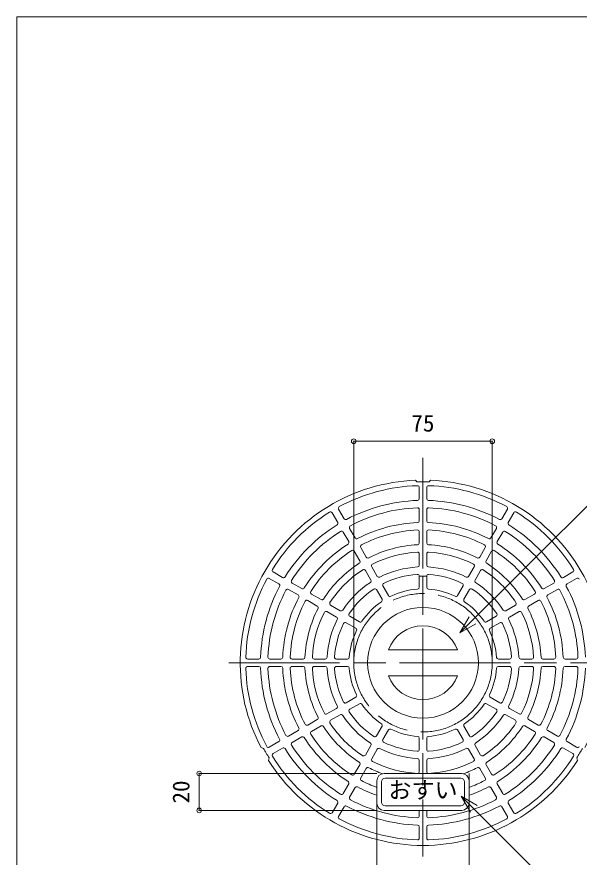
# Model space of a CAD drawing. Units: millimetres, scale not verified. Extents: x -1788 to 14278, y -1366 to 20706.
# Drawn here: x 798.8 to 1103.4, y 898.1 to 1353.5 of the extents above; entities that cross this region are included whole.
import ezdxf
from ezdxf.enums import TextEntityAlignment as Align

# ---------------------------------------------------------------- set-up
doc = ezdxf.new("R2010")
doc.units = ezdxf.units.MM
doc.header["$LTSCALE"] = 5
doc.header["$PDMODE"] = 32
doc.header["$PDSIZE"] = 2.5
doc.linetypes.add('CHAIN', pattern=[18.5, 12, -1.5, 3.5, -1.5])
doc.layers.add('0_2', color=7, linetype='Continuous', lineweight=18)
doc.styles.add('HGPｺﾞｼｯｸE', font='')
doc.styles.add('ＭＳ ゴシック', font='')
doc.styles.get('HGPｺﾞｼｯｸE').set_extended_font_data('HGPｺﾞｼｯｸE')
doc.styles.get('ＭＳ ゴシック').set_extended_font_data('MS Gothic')

msp = doc.modelspace()

# ---------------------------------------------------------------- linework, layer by layer
at = {"layer": '0_2'}
for p, q in [((798.83, 653.479), (798.83, 1353.479)), ((1268.83, 1353.479), (798.83, 1353.479)), ((1144.946, 1125.688), (1038.88, 1019.622)), ((1014.83, 1102.398), (1015.496, 1101.422)), ((1022.164, 1101.422), (1022.83, 1102.398)), ((1016.83, 1092.428), (1016.83, 1098.431)), ((1020.83, 1098.431), (1020.83, 1092.428)), ((969.622, 1084.71), (972.623, 1079.511)), ((973.086, 1086.71), (976.087, 1081.511)), ((1016.83, 1086.424), (1016.83, 1080.42)), ((1020.83, 1080.42), (1020.83, 1086.424)), ((1061.573, 1081.511), (1064.574, 1086.71)), ((1065.037, 1079.511), (1068.038, 1084.71)), ((979.089, 1076.312), (982.091, 1071.112)), ((1058.571, 1076.312), (1055.569, 1071.112)), ((975.625, 1074.312), (978.627, 1069.112)), ((1016.83, 1068.409), (1016.83, 1074.415)), ((1020.83, 1068.409), (1020.83, 1074.415)), ((1062.035, 1074.312), (1059.033, 1069.112)), ((988.097, 1060.71), (985.094, 1065.912)), ((1052.566, 1065.912), (1049.563, 1060.71)), ((981.63, 1063.912), (984.632, 1058.71)), ((1016.83, 1056.394), (1016.83, 1062.402)), ((1020.83, 1062.402), (1020.83, 1056.394)), ((1053.027, 1058.71), (1056.03, 1063.912)), ((937.598, 1052.687), (942.797, 1049.685)), ((987.636, 1053.508), (990.64, 1048.304)), ((994.104, 1050.304), (991.1, 1055.508)), ((1046.56, 1055.508), (1043.555, 1050.304)), ((1047.019, 1048.304), (1050.024, 1053.508)), ((1094.862, 1049.685), (1100.061, 1052.687)), ((935.598, 1049.223), (940.797, 1046.221)), ((1016.83, 1050.383), (1016.83, 1044.369)), ((1016.83, 1050.383), (1020.83, 1050.383)), ((1018.83, 1050.383), (1018.83, 1044.369)), ((1018.83, 1050.383), (1018.83, 1044.369)), ((1020.83, 1050.383), (1020.83, 1044.369)), ((1096.862, 1046.221), (1102.061, 1049.223)), ((945.997, 1043.22), (951.197, 1040.217)), ((947.997, 1046.684), (953.197, 1043.682)), ((993.646, 1043.099), (996.653, 1037.891)), ((1000.117, 1039.891), (997.11, 1045.099)), ((1040.55, 1045.099), (1037.543, 1039.891)), ((1041.007, 1037.891), (1044.014, 1043.099)), ((1089.663, 1046.684), (1084.463, 1043.682)), ((1086.463, 1040.217), (1091.663, 1043.22)), ((958.397, 1040.679), (963.598, 1037.676)), ((1079.263, 1040.679), (1074.062, 1037.676)), ((956.397, 1037.215), (961.598, 1034.212)), ((968.8, 1034.673), (974.004, 1031.668)), ((1068.859, 1034.673), (1063.656, 1031.668)), ((1076.062, 1034.212), (1081.263, 1037.215)), ((966.8, 1031.209), (972.004, 1028.204)), ((1065.656, 1028.204), (1070.859, 1031.209)), ((977.21, 1025.199), (982.418, 1022.192)), ((979.21, 1028.663), (984.418, 1025.656)), ((1038.88, 1019.622), (1043.88, 1028.282)), ((1038.88, 1019.622), (1047.54, 1024.622)), ((1058.45, 1028.663), (1053.242, 1025.656)), ((1055.242, 1022.192), (1060.45, 1025.199)), ((1000.095, 1010.479), (1037.565, 1010.479)), ((929.88, 1005.479), (923.877, 1005.479)), ((941.888, 1005.479), (935.884, 1005.479)), ((953.899, 1005.479), (947.893, 1005.479)), ((965.915, 1005.479), (959.906, 1005.479)), ((977.94, 1005.479), (971.926, 1005.479)), ((1059.72, 1005.479), (1065.734, 1005.479)), ((1071.745, 1005.479), (1077.754, 1005.479)), ((1083.761, 1005.479), (1089.766, 1005.479)), ((1095.771, 1005.479), (1101.776, 1005.479)), ((923.877, 1001.479), (929.88, 1001.479)), ((935.884, 1001.479), (941.888, 1001.479)), ((947.893, 1001.479), (953.899, 1001.479)), ((959.906, 1001.479), (965.915, 1001.479)), ((971.926, 1001.479), (977.94, 1001.479)), ((1059.72, 1001.479), (1065.734, 1001.479)), ((1071.745, 1001.479), (1077.754, 1001.479)), ((1083.761, 1001.479), (1089.766, 1001.479)), ((1095.771, 1001.479), (1101.776, 1001.479)), ((1000.095, 996.479), (1037.565, 996.479)), ((977.21, 981.759), (982.418, 984.766)), ((1055.242, 984.766), (1060.45, 981.759)), ((984.418, 981.302), (979.21, 978.295)), ((1053.242, 981.302), (1058.45, 978.295)), ((972.004, 978.753), (966.8, 975.749)), ((968.8, 972.285), (974.004, 975.289)), ((1063.656, 975.289), (1068.859, 972.285)), ((1065.656, 978.753), (1070.859, 975.749)), ((961.598, 972.745), (956.397, 969.742)), ((1076.062, 972.745), (1081.263, 969.742)), ((945.997, 963.738), (951.197, 966.74)), ((958.397, 966.278), (963.598, 969.281)), ((996.653, 969.067), (993.646, 963.859)), ((1000.117, 967.067), (997.11, 961.859)), ((1037.543, 967.067), (1040.55, 961.859)), ((1041.007, 969.067), (1044.014, 963.859)), ((1074.062, 969.281), (1079.263, 966.278)), ((1086.463, 966.74), (1091.663, 963.738)), ((953.197, 963.276), (947.997, 960.274)), ((1016.83, 962.589), (1016.83, 956.575)), ((1020.83, 962.589), (1020.83, 956.575)), ((1084.463, 963.276), (1089.663, 960.274)), ((931.163, 957.483), (932.499, 957.1)), ((940.797, 960.736), (935.598, 957.734)), ((937.598, 954.27), (942.797, 957.272)), ((987.636, 953.449), (990.64, 958.653)), ((994.104, 956.653), (991.1, 951.449)), ((1043.555, 956.653), (1046.56, 951.449)), ((1047.019, 958.653), (1050.024, 953.449)), ((1094.862, 957.272), (1100.061, 954.27)), ((1096.862, 960.736), (1102.061, 957.734)), ((935.163, 950.555), (935.499, 951.904)), ((1102.496, 950.555), (1102.161, 951.904)), ((984.632, 948.247), (981.63, 943.046)), ((1016.83, 950.564), (1016.83, 944.555)), ((1020.83, 944.555), (1020.83, 950.564)), ((1053.027, 948.247), (1056.03, 943.046)), ((985.094, 941.046), (988.097, 946.247)), ((1039.83, 943.479), (997.83, 943.479)), ((1043.83, 927.479), (1043.83, 943.479)), ((1049.563, 946.247), (1052.566, 941.046)), ((993.83, 939.479), (993.83, 923.479)), ((996.33, 938.979), (996.33, 927.979)), ((1039.33, 940.979), (998.33, 940.979)), ((1041.33, 927.979), (1041.33, 938.979)), ((978.627, 937.845), (975.625, 932.646)), ((979.089, 930.646), (982.091, 935.845)), ((1055.569, 935.845), (1058.571, 930.646)), ((1059.033, 937.845), (1062.035, 932.646)), ((1039.505, 931.217), (1110.216, 860.506)), ((1039.505, 931.217), (1044.505, 922.557)), ((1039.505, 931.217), (1048.165, 926.217)), ((972.623, 927.446), (969.622, 922.247)), ((973.086, 920.247), (976.087, 925.446)), ((998.33, 925.979), (1039.33, 925.979)), ((1061.573, 925.446), (1064.574, 920.247)), ((1065.037, 927.446), (1068.038, 922.247)), ((997.83, 923.479), (1039.83, 923.479)), ((1016.83, 920.533), (1016.83, 923.479)), ((1020.83, 920.533), (1020.83, 923.479)), ((1016.83, 914.529), (1016.83, 908.526)), ((1020.83, 908.526), (1020.83, 914.529))]:
    msp.add_line(p, q, dxfattribs=at)
at = {"layer": '0_2', "color": 4, "lineweight": 9}
for p, q in [((981.33, 1123.479), (1056.33, 1123.479)), ((981.33, 1123.479), (981.33, 1003.479)), ((1056.33, 1123.479), (1056.33, 1003.479)), ((897.586, 943.479), (897.586, 923.479)), ((897.586, 943.479), (993.83, 943.479)), ((993.83, 883.479), (993.83, 927.479)), ((1043.83, 883.479), (1043.83, 927.479)), ((897.586, 923.479), (993.83, 923.479))]:
    msp.add_line(p, q, dxfattribs=at)
at = {"layer": '0_2', "color": 4, "linetype": 'CHAIN', "lineweight": 9}
for p, q in [((1018.83, 1114.479), (1018.83, 898.479)), ((913.664, 1003.479), (1123.664, 1003.479))]:
    msp.add_line(p, q, dxfattribs=at)
msp.add_circle((1018.83, 1003.479), 37.5, dxfattribs=at)
at = {"layer": '0_2'}
msp.add_circle((1018.83, 1003.479), 30, dxfattribs=at)
for centre, radius, start, end in [((1018.83, 1003.479), 99, 92.31561, 207.68439), ((1018.83, 1003.479), 99, 332.31561, 87.68439), ((1018.83, 1003.479), 96, 91.80964, 118.19036), ((1018.83, 1003.479), 98, 88.05039, 91.94961), ((1015.83, 1098.431), 1, 0, 91.80964), ((1021.83, 1098.431), 1, 88.19036, 180), ((1018.83, 1003.479), 96, 61.80964, 88.19036), ((1018.83, 1003.479), 88, 91.93168, 118.06832), ((1015.83, 1092.428), 1, 271.93168, 0), ((1021.83, 1092.428), 1, 180, 268.06832), ((1018.83, 1003.479), 88, 61.93168, 88.06832), ((1018.83, 1003.479), 96, 121.80964, 148.19036), ((968.755, 1084.21), 1, 30, 121.80964), ((973.952, 1087.21), 1, 118.19036, 210), ((1018.83, 1003.479), 84, 92.07138, 117.92862), ((1015.83, 1086.424), 1, 0, 92.07138), ((1021.83, 1086.424), 1, 87.92862, 180), ((1018.83, 1003.479), 84, 62.07138, 87.92862), ((1063.708, 1087.21), 1, 330, 61.80964), ((1068.904, 1084.21), 1, 58.19036, 150), ((1018.83, 1003.479), 96, 31.80964, 58.19036), ((971.757, 1079.011), 1, 301.93168, 30), ((976.953, 1082.011), 1, 210, 298.06832), ((1018.83, 1003.479), 76, 92.23287, 117.76713), ((1015.83, 1080.42), 1, 272.23287, 0), ((1021.83, 1080.42), 1, 180, 267.76713), ((1018.83, 1003.479), 76, 62.23287, 87.76713), ((1060.707, 1082.011), 1, 241.93168, 330), ((1065.903, 1079.011), 1, 150, 238.06832), ((1018.83, 1003.479), 88, 121.93168, 148.06832), ((1018.83, 1003.479), 84, 122.07138, 147.92862), ((974.759, 1073.812), 1, 30, 122.07138), ((979.955, 1076.812), 1, 117.92862, 210), ((1018.83, 1003.479), 72, 92.42167, 117.57833), ((1015.83, 1074.415), 1, 0, 92.42167), ((1021.83, 1074.415), 1, 87.57833, 180), ((1018.83, 1003.479), 72, 62.42167, 87.57833), ((1057.705, 1076.812), 1, 330, 62.07138), ((1062.901, 1073.812), 1, 57.92862, 150), ((1018.83, 1003.479), 84, 32.07138, 57.92862), ((1018.83, 1003.479), 88, 31.93168, 58.06832), ((982.957, 1071.612), 1, 210, 297.76713), ((1054.703, 1071.612), 1, 242.23287, 330), ((1018.83, 1003.479), 76, 122.23287, 147.76713), ((977.761, 1068.612), 1, 302.23287, 30), ((985.96, 1066.412), 1, 117.57833, 210), ((1018.83, 1003.479), 64, 92.64536, 117.35464), ((1015.83, 1068.409), 1, 272.64536, 0), ((1021.83, 1068.409), 1, 180, 267.35464), ((1018.83, 1003.479), 64, 62.64536, 87.35464), ((1051.7, 1066.412), 1, 330, 62.42167), ((1059.899, 1068.612), 1, 150, 237.76713), ((1018.83, 1003.479), 76, 32.23287, 57.76713), ((1018.83, 1003.479), 72, 122.42167, 147.57833), ((980.764, 1063.412), 1, 30, 122.42167), ((1018.83, 1003.479), 60, 92.9146, 117.0854), ((1015.83, 1062.402), 1, 0, 92.9146), ((1021.83, 1062.402), 1, 87.0854, 180), ((1018.83, 1003.479), 60, 62.9146, 87.0854), ((1056.896, 1063.412), 1, 57.57833, 150), ((1018.83, 1003.479), 72, 32.42167, 57.57833), ((1018.83, 1003.479), 64, 122.64536, 147.35464), ((983.766, 1058.21), 1, 302.64536, 30), ((988.963, 1061.21), 1, 210, 297.35464), ((991.966, 1056.008), 1, 117.0854, 210), ((1045.694, 1056.008), 1, 330, 62.9146), ((1048.697, 1061.21), 1, 242.64536, 330), ((1053.893, 1058.21), 1, 150, 237.35464), ((1018.83, 1003.479), 64, 32.64536, 57.35464), ((938.098, 1053.553), 1, 148.19036, 240), ((1018.83, 1003.479), 60, 122.9146, 147.0854), ((986.77, 1053.008), 1, 30, 122.9146), ((1018.83, 1003.479), 52, 93.24489, 116.75511), ((1015.83, 1056.394), 1, 273.24489, 0), ((1021.83, 1056.394), 1, 180, 266.75511), ((1018.83, 1003.479), 52, 63.24489, 86.75511), ((1050.89, 1053.008), 1, 57.0854, 150), ((1018.83, 1003.479), 60, 32.9146, 57.0854), ((1099.561, 1053.553), 1, 300, 31.80964), ((1018.83, 1003.479), 96, 151.80964, 178.19036), ((935.098, 1048.357), 1, 60, 151.80964), ((943.297, 1050.552), 1, 240, 328.06832), ((948.497, 1047.55), 1, 147.92862, 240), ((989.774, 1047.804), 1, 303.24489, 30), ((994.97, 1050.804), 1, 210, 296.75511), ((1018.83, 1003.479), 48, 93.65967, 116.34033), ((1015.83, 1050.383), 1, 0, 93.65967), ((1021.83, 1050.383), 1, 86.34033, 180), ((1018.83, 1003.479), 48, 63.65967, 86.34033), ((1042.689, 1050.804), 1, 243.24489, 330), ((1047.885, 1047.804), 1, 150, 236.75511), ((1089.163, 1047.55), 1, 300, 32.07138), ((1094.362, 1050.552), 1, 211.93168, 300), ((1102.561, 1048.357), 1, 28.19036, 120), ((1018.83, 1003.479), 88, 151.93168, 178.06832), ((1018.83, 1003.479), 84, 152.07138, 177.92862), ((940.297, 1045.355), 1, 331.93168, 60), ((945.497, 1042.354), 1, 60, 152.07138), ((953.697, 1044.548), 1, 240, 327.76713), ((1018.83, 1003.479), 52, 123.24489, 146.75511), ((1018.83, 1003.479), 48, 123.65967, 146.34033), ((992.78, 1042.599), 1, 30, 123.65967), ((997.976, 1045.599), 1, 116.34033, 210), ((1018.83, 1003.479), 40, 94.19612, 115.80388), ((1015.83, 1044.369), 1, 274.19612, 0), ((1021.83, 1044.369), 1, 180, 265.80388), ((1018.83, 1003.479), 40, 64.19612, 85.80388), ((1039.684, 1045.599), 1, 330, 63.65967), ((1044.88, 1042.599), 1, 56.34033, 150), ((1018.83, 1003.479), 48, 33.65967, 56.34033), ((1018.83, 1003.479), 52, 33.24489, 56.75511), ((1083.963, 1044.548), 1, 212.23287, 300), ((1092.163, 1042.354), 1, 27.92862, 120), ((1018.83, 1003.479), 84, 2.07138, 27.92862), ((1097.362, 1045.355), 1, 120, 208.06832), ((1018.83, 1003.479), 88, 1.93168, 28.06832), ((1018.83, 1003.479), 76, 152.23287, 177.76713), ((950.697, 1039.351), 1, 332.23287, 60), ((958.897, 1041.545), 1, 147.57833, 240), ((1000.983, 1040.391), 1, 210, 295.80388), ((1036.677, 1040.391), 1, 244.19612, 330), ((1078.763, 1041.545), 1, 300, 32.42167), ((1086.963, 1039.351), 1, 120, 207.76713), ((1018.83, 1003.479), 76, 2.23287, 27.76713), ((1018.83, 1003.479), 72, 152.42167, 177.57833), ((955.897, 1036.349), 1, 60, 152.42167), ((961.098, 1033.346), 1, 332.64536, 60), ((964.098, 1038.542), 1, 240, 327.35464), ((969.3, 1035.539), 1, 147.0854, 240), ((1018.83, 1003.479), 40, 124.19612, 145.80388), ((995.787, 1037.391), 1, 304.19612, 30), ((1041.873, 1037.391), 1, 150, 235.80388), ((1018.83, 1003.479), 40, 34.19612, 55.80388), ((1068.359, 1035.539), 1, 300, 32.9146), ((1073.562, 1038.542), 1, 212.64536, 300), ((1076.562, 1033.346), 1, 120, 207.35464), ((1081.763, 1036.349), 1, 27.57833, 120), ((1018.83, 1003.479), 72, 2.42167, 27.57833), ((1018.83, 1003.479), 64, 152.64536, 177.35464), ((1018.83, 1003.479), 60, 152.9146, 177.0854), ((966.3, 1030.342), 1, 60, 152.9146), ((974.504, 1032.534), 1, 240, 326.75511), ((979.71, 1029.529), 1, 146.34033, 240), ((1057.95, 1029.529), 1, 300, 33.65967), ((1063.156, 1032.534), 1, 213.24489, 300), ((1071.359, 1030.342), 1, 27.0854, 120), ((1018.83, 1003.479), 60, 2.9146, 27.0854), ((1018.83, 1003.479), 64, 2.64536, 27.35464), ((1018.83, 1003.479), 52, 153.24489, 176.75511), ((1018.83, 1003.479), 48, 153.65967, 176.34033), ((971.504, 1027.338), 1, 333.24489, 60), ((976.71, 1024.333), 1, 60, 153.65967), ((984.918, 1026.522), 1, 240, 325.80388), ((1052.742, 1026.522), 1, 214.19612, 300), ((1060.95, 1024.333), 1, 26.34033, 120), ((1018.83, 1003.479), 48, 3.65967, 26.34033), ((1066.156, 1027.338), 1, 120, 206.75511), ((1018.83, 1003.479), 52, 3.24489, 26.75511), ((1018.83, 1003.479), 40, 154.19612, 175.80388), ((981.918, 1021.326), 1, 334.19612, 60), ((1018.83, 1003.479), 20, 20.48732, 159.51268), ((1055.742, 1021.326), 1, 120, 205.80388), ((1018.83, 1003.479), 40, 4.19612, 25.80388), ((923.877, 1006.479), 1, 178.19036, 270), ((929.88, 1006.479), 1, 270, 358.06832), ((935.884, 1006.479), 1, 177.92862, 270), ((941.888, 1006.479), 1, 270, 357.76713), ((947.893, 1006.479), 1, 177.57833, 270), ((953.899, 1006.479), 1, 270, 357.35464), ((959.906, 1006.479), 1, 177.0854, 270), ((965.915, 1006.479), 1, 270, 356.75511), ((971.926, 1006.479), 1, 176.34033, 270), ((977.94, 1006.479), 1, 270, 355.80388), ((1059.72, 1006.479), 1, 184.19612, 270), ((1065.734, 1006.479), 1, 270, 3.65967), ((1071.745, 1006.479), 1, 183.24489, 270), ((1077.754, 1006.479), 1, 270, 2.9146), ((1083.761, 1006.479), 1, 182.64536, 270), ((1089.766, 1006.479), 1, 270, 2.42167), ((1095.771, 1006.479), 1, 182.23287, 270), ((1101.776, 1006.479), 1, 270, 2.07138), ((923.877, 1000.479), 1, 90, 181.80964), ((1018.83, 1003.479), 96, 181.80964, 208.19036), ((929.88, 1000.479), 1, 1.93168, 90), ((1018.83, 1003.479), 88, 181.93168, 208.06832), ((935.884, 1000.479), 1, 90, 182.07138), ((1018.83, 1003.479), 84, 182.07138, 207.92862), ((941.888, 1000.479), 1, 2.23287, 90), ((1018.83, 1003.479), 76, 182.23287, 207.76713), ((947.893, 1000.479), 1, 90, 182.42167), ((1018.83, 1003.479), 72, 182.42167, 207.57833), ((953.899, 1000.479), 1, 2.64536, 90), ((1018.83, 1003.479), 64, 182.64536, 207.35464), ((959.906, 1000.479), 1, 90, 182.9146), ((1018.83, 1003.479), 60, 182.9146, 207.0854), ((965.915, 1000.479), 1, 3.24489, 90), ((1018.83, 1003.479), 52, 183.24489, 206.75511), ((971.926, 1000.479), 1, 90, 183.65967), ((1018.83, 1003.479), 48, 183.65967, 206.34033), ((977.94, 1000.479), 1, 4.19612, 90), ((1018.83, 1003.479), 40, 184.19612, 205.80388), ((1018.83, 1003.479), 40, 334.19612, 355.80388), ((1059.72, 1000.479), 1, 90, 175.80388), ((1018.83, 1003.479), 48, 333.65967, 356.34033), ((1018.83, 1003.479), 52, 333.24489, 356.75511), ((1065.734, 1000.479), 1, 356.34033, 90), ((1071.745, 1000.479), 1, 90, 176.75511), ((1018.83, 1003.479), 60, 332.9146, 357.0854), ((1018.83, 1003.479), 64, 332.64536, 357.35464), ((1077.754, 1000.479), 1, 357.0854, 90), ((1018.83, 1003.479), 72, 332.42167, 357.57833), ((1083.761, 1000.479), 1, 90, 177.35464), ((1018.83, 1003.479), 76, 332.23287, 357.76713), ((1089.766, 1000.479), 1, 357.57833, 90), ((1018.83, 1003.479), 84, 332.07138, 357.92862), ((1095.771, 1000.479), 1, 90, 177.76713), ((1018.83, 1003.479), 88, 331.93168, 358.06832), ((1101.776, 1000.479), 1, 357.92862, 90), ((1018.83, 1003.479), 20, 200.48732, 339.51268), ((981.918, 985.632), 1, 300, 25.80388), ((1055.742, 985.632), 1, 154.19612, 240), ((971.504, 979.619), 1, 300, 26.75511), ((976.71, 982.625), 1, 206.34033, 300), ((984.918, 980.436), 1, 34.19612, 120), ((1018.83, 1003.479), 40, 214.19612, 235.80388), ((1018.83, 1003.479), 40, 304.19612, 325.80388), ((1052.742, 980.436), 1, 60, 145.80388), ((1060.95, 982.625), 1, 240, 333.65967), ((1066.156, 979.619), 1, 153.24489, 240), ((966.3, 976.615), 1, 207.0854, 300), ((974.504, 974.423), 1, 33.24489, 120), ((1018.83, 1003.479), 52, 213.24489, 236.75511), ((979.71, 977.429), 1, 120, 213.65967), ((1018.83, 1003.479), 48, 213.65967, 236.34033), ((1018.83, 1003.479), 48, 303.65967, 326.34033), ((1018.83, 1003.479), 52, 303.24489, 326.75511), ((1057.95, 977.429), 1, 326.34033, 60), ((1063.156, 974.423), 1, 60, 146.75511), ((1071.359, 976.615), 1, 240, 332.9146), ((955.897, 970.608), 1, 207.57833, 300), ((961.098, 973.611), 1, 300, 27.35464), ((969.3, 971.419), 1, 120, 212.9146), ((1018.83, 1003.479), 60, 212.9146, 237.0854), ((995.787, 969.567), 1, 330, 55.80388), ((1041.873, 969.567), 1, 124.19612, 210), ((1018.83, 1003.479), 60, 302.9146, 327.0854), ((1068.359, 971.419), 1, 327.0854, 60), ((1076.562, 973.611), 1, 152.64536, 240), ((1081.763, 970.608), 1, 240, 332.42167), ((950.697, 967.606), 1, 300, 27.76713), ((958.897, 965.412), 1, 120, 212.42167), ((964.098, 968.415), 1, 32.64536, 120), ((1018.83, 1003.479), 64, 212.64536, 237.35464), ((1000.983, 966.567), 1, 64.19612, 150), ((1018.83, 1003.479), 40, 244.19612, 265.80388), ((1018.83, 1003.479), 40, 274.19612, 295.80388), ((1036.677, 966.567), 1, 30, 115.80388), ((1018.83, 1003.479), 64, 302.64536, 327.35464), ((1073.562, 968.415), 1, 60, 147.35464), ((1078.763, 965.412), 1, 327.57833, 60), ((1086.963, 967.606), 1, 152.23287, 240), ((940.297, 961.602), 1, 300, 28.06832), ((945.497, 964.604), 1, 207.92862, 300), ((953.697, 962.41), 1, 32.23287, 120), ((1018.83, 1003.479), 76, 212.23287, 237.76713), ((1018.83, 1003.479), 72, 212.42167, 237.57833), ((992.78, 964.359), 1, 236.34033, 330), ((997.976, 961.359), 1, 150, 243.65967), ((1015.83, 962.589), 1, 0, 85.80388), ((1021.83, 962.589), 1, 94.19612, 180), ((1039.684, 961.359), 1, 296.34033, 30), ((1044.88, 964.359), 1, 210, 303.65967), ((1018.83, 1003.479), 72, 302.42167, 327.57833), ((1018.83, 1003.479), 76, 302.23287, 327.76713), ((1083.963, 962.41), 1, 60, 147.76713), ((1092.163, 964.604), 1, 240, 332.07138), ((1097.362, 961.602), 1, 151.93168, 240), ((1018.83, 1003.479), 98, 208.24577, 211.75423), ((935.098, 958.6), 1, 208.19036, 300), ((943.297, 956.406), 1, 31.93168, 120), ((1018.83, 1003.479), 88, 211.93168, 238.06832), ((948.497, 959.408), 1, 120, 212.07138), ((1018.83, 1003.479), 84, 212.07138, 237.92862), ((989.774, 959.153), 1, 330, 56.75511), ((994.97, 956.153), 1, 63.24489, 150), ((1018.83, 1003.479), 52, 243.24489, 266.75511), ((1018.83, 1003.479), 48, 243.65967, 266.34033), ((1015.83, 956.575), 1, 266.34033, 0), ((1021.83, 956.575), 1, 180, 273.65967), ((1018.83, 1003.479), 52, 273.24489, 296.75511), ((1018.83, 1003.479), 48, 273.65967, 296.34033), ((1042.689, 956.153), 1, 30, 116.75511), ((1047.885, 959.153), 1, 123.24489, 210), ((1018.83, 1003.479), 84, 302.07138, 327.92862), ((1018.83, 1003.479), 88, 301.93168, 328.06832), ((1089.163, 959.408), 1, 327.92862, 60), ((1094.362, 956.406), 1, 60, 148.06832), ((1102.561, 958.6), 1, 240, 331.80964), ((1018.83, 1003.479), 98, 328.24577, 331.75423), ((938.098, 953.404), 1, 120, 211.80964), ((1018.83, 1003.479), 96, 211.80964, 238.19036), ((986.77, 953.949), 1, 237.0854, 330), ((1050.89, 953.949), 1, 210, 302.9146), ((1018.83, 1003.479), 96, 301.80964, 328.19036), ((1099.561, 953.404), 1, 328.19036, 60), ((1018.83, 1003.479), 99, 212.31561, 327.68439), ((983.766, 948.747), 1, 330, 57.35464), ((991.966, 950.949), 1, 150, 242.9146), ((1018.83, 1003.479), 60, 242.9146, 267.0854), ((1015.83, 950.564), 1, 0, 86.75511), ((1021.83, 950.564), 1, 93.24489, 180), ((1018.83, 1003.479), 60, 272.9146, 297.0854), ((1045.694, 950.949), 1, 297.0854, 30), ((1053.893, 948.747), 1, 122.64536, 210), ((980.764, 943.546), 1, 237.57833, 330), ((988.963, 945.747), 1, 62.64536, 150), ((1018.83, 1003.479), 64, 242.64536, 249.9363), ((997.83, 939.479), 4, 90, 180), ((1015.83, 944.555), 1, 267.0854, 0), ((1021.83, 944.555), 1, 180, 272.9146), ((1039.83, 939.479), 4, 0, 90), ((1018.83, 1003.479), 64, 290.0637, 297.35464), ((1048.697, 945.747), 1, 30, 117.35464), ((1056.896, 943.546), 1, 210, 302.42167), ((977.761, 938.345), 1, 330, 57.76713), ((985.96, 940.546), 1, 150, 242.42167), ((1018.83, 1003.479), 72, 242.42167, 249.68249), ((998.33, 938.979), 2, 90, 180), ((1039.33, 938.979), 2, 0, 90), ((1018.83, 1003.479), 72, 290.31751, 297.57833), ((1051.7, 940.546), 1, 297.57833, 30), ((1059.899, 938.345), 1, 122.23287, 210), ((982.957, 935.345), 1, 62.23287, 150), ((1018.83, 1003.479), 76, 242.23287, 250.7951), ((1018.83, 1003.479), 76, 289.2049, 297.76713), ((1054.703, 935.345), 1, 30, 117.76713), ((974.759, 933.146), 1, 237.92862, 330), ((979.955, 930.146), 1, 150, 242.07138), ((1018.83, 1003.479), 84, 242.07138, 267.92862), ((1018.83, 1003.479), 84, 272.07138, 297.92862), ((1057.705, 930.146), 1, 297.92862, 30), ((1057.705, 930.146), 1, 297.92862, 30), ((1062.901, 933.146), 1, 210, 302.07138), ((971.757, 927.946), 1, 330, 58.06832), ((976.953, 924.946), 1, 61.93168, 150), ((1018.83, 1003.479), 88, 241.93168, 268.06832), ((997.83, 927.479), 4, 180, 270), ((998.33, 927.979), 2, 180, 270), ((1018.83, 1003.479), 88, 271.93168, 298.06832), ((1039.33, 927.979), 2, 270, 0), ((1039.83, 927.479), 4, 270, 0), ((1060.707, 924.946), 1, 30, 118.06832), ((1065.903, 927.946), 1, 121.93168, 210), ((968.755, 922.747), 1, 238.19036, 330), ((973.952, 919.747), 1, 150, 241.80964), ((1015.83, 920.533), 1, 267.92862, 0), ((1021.83, 920.533), 1, 180, 272.07138), ((1063.708, 919.747), 1, 298.19036, 30), ((1068.904, 922.747), 1, 210, 301.80964), ((1018.83, 1003.479), 96, 241.80964, 268.19036), ((1015.83, 914.529), 1, 0, 88.06832), ((1021.83, 914.529), 1, 91.93168, 180), ((1018.83, 1003.479), 96, 271.80964, 298.19036), ((1015.83, 908.526), 1, 268.19036, 0), ((1021.83, 908.526), 1, 180, 271.80964)]:
    msp.add_arc(centre, radius, start, end, dxfattribs=at)
for p in [(981.33, 1123.479), (1056.33, 1123.479), (897.586, 943.479), (897.586, 923.479)]:
    msp.add_point(p, dxfattribs=at)

# ---------------------------------------------------------------- texts
for s, style, p in [('75', 'ＭＳ ゴシック', (1012.58, 1125.979)), ('おすい', 'HGPｺﾞｼｯｸE', (1000.08, 927.229))]:
    msp.add_text(s, height=9.164, dxfattribs=dict(at, style=style)).set_placement(p, align=Align.BOTTOM_LEFT)
at = {"layer": '0_2', "style": 'ＭＳ ゴシック'}
msp.add_text('20', height=9.164, rotation=90, dxfattribs=at).set_placement((895.086, 927.229), align=Align.BOTTOM_LEFT)

doc.saveas('drawing.dxf')
